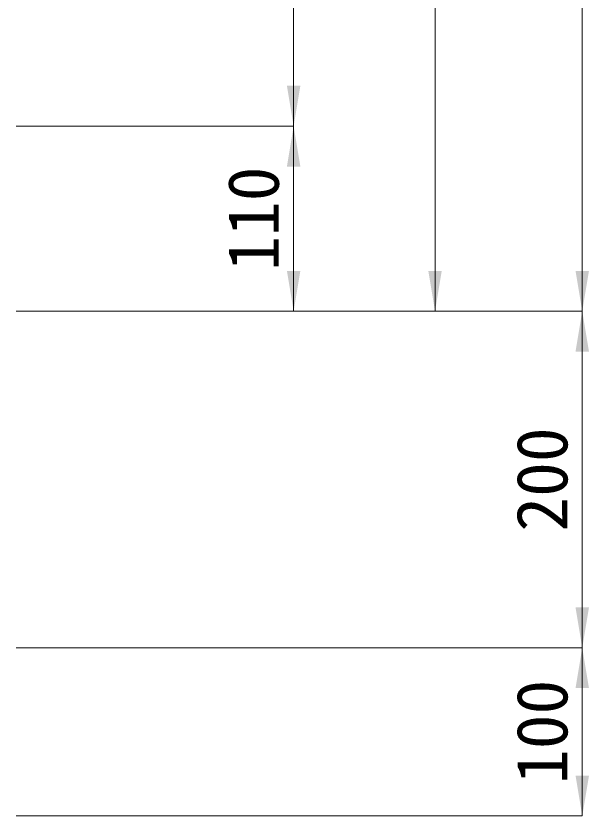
# Model space of a CAD drawing. Units: millimetres at full size. Extents: x 47228 to 87734, y -20408 to -2620.
# Drawn here: x 84859.9 to 85200.2, y -16108.5 to -15633.1 of the extents above; entities that cross this region are included whole.
import ezdxf
from ezdxf.enums import TextEntityAlignment as Align

# ---------------------------------------------------------------- set-up
doc = ezdxf.new("R2010")
doc.units = ezdxf.units.MM
doc.header["$LTSCALE"] = 40
doc.layers.add('寸法線', color=7, linetype='Continuous', lineweight=9)
doc.styles.add('ＭＳ ゴシック', font='')
doc.styles.get('ＭＳ ゴシック').set_extended_font_data('MS Gothic')

# ---------------------------------------------------------------- blocks, each defined once
blk = doc.blocks.new('filled_arrow')
at = {"color": 0, "linetype": 'Continuous', "lineweight": -2}
blk.add_solid([(7.5, 1.25), (0, 0), (7.5, -1.25)], dxfattribs=at)

msp = doc.modelspace()

# ---------------------------------------------------------------- linework, layer by layer
at = {"layer": '寸法線'}
for p, q in [((85196.2, -15808.53), (85196.2, -15068.53)), ((85024.77, -15698.53), (85024.77, -15198.53)), ((85108.74, -15808.53), (85108.74, -15358.52)), ((84859.85, -15698.53), (85024.77, -15698.53)), ((84859.85, -15698.53), (85024.77, -15698.53)), ((85024.77, -15808.53), (85024.77, -15698.53)), ((84859.85, -15808.53), (85024.77, -15808.53)), ((84859.85, -15808.53), (85108.74, -15808.53)), ((84859.85, -15808.53), (85196.2, -15808.53)), ((84859.85, -15808.53), (85196.2, -15808.53)), ((85196.2, -15808.53), (85196.2, -16008.53)), ((84859.85, -16008.53), (85196.2, -16008.53)), ((84859.85, -16008.53), (85196.2, -16008.53)), ((85196.2, -16008.53), (85196.2, -16108.53)), ((84859.85, -16108.53), (85196.2, -16108.53))]:
    msp.add_line(p, q, dxfattribs=at)

# ---------------------------------------------------------------- block references
at = {"layer": '寸法線', "xscale": 3.2, "yscale": 3.2}
for p, rotation in [((85024.77, -15698.53), 90), ((85024.77, -15698.53), 270), ((85024.77, -15808.53), 90), ((85108.74, -15808.53), 90), ((85196.2, -15808.53), 90), ((85196.2, -15808.53), 270), ((85196.2, -16008.53), 90), ((85196.2, -16008.53), 270), ((85196.2, -16108.53), 90)]:
    msp.add_blockref('filled_arrow', p, dxfattribs=dict(at, rotation=rotation))

# ---------------------------------------------------------------- texts
at = {"layer": '寸法線', "style": 'ＭＳ ゴシック'}
for s, p in [('110', (85000.77, -15753.53)), ('200', (85172.2, -15908.53)), ('100', (85172.2, -16058.53))]:
    msp.add_text(s, height=30.38, rotation=90, dxfattribs=at).set_placement(p, align=Align.MIDDLE_CENTER)

doc.saveas('drawing.dxf')
